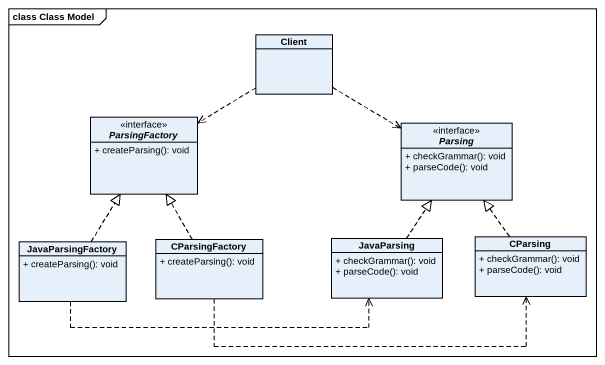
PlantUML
@startuml
mainframe class Class Model
hide circle
hide empty members
skinparam classAttributeIconSize 0
class Client
interface ParsingFactory <<interface>> {
  + createParsing(): void
}
interface Parsing <<interface>> {
  + checkGrammar(): void
  + parseCode(): void
}
class JavaParsingFactory {
  + createParsing(): void
}
class CParsingFactory {
  + createParsing(): void
}
class JavaParsing {
  + checkGrammar(): void
  + parseCode(): void
}
class CParsing {
  + checkGrammar(): void
  + parseCode(): void
}
Client ..> ParsingFactory
Client .right.> Parsing
JavaParsingFactory .up.|> ParsingFactory
JavaParsingFactory .right.> JavaParsing
CParsingFactory .up.|> ParsingFactory
CParsingFactory .right.> CParsing
JavaParsing .up.|> Parsing
CParsing .up.|> Parsing
@enduml
